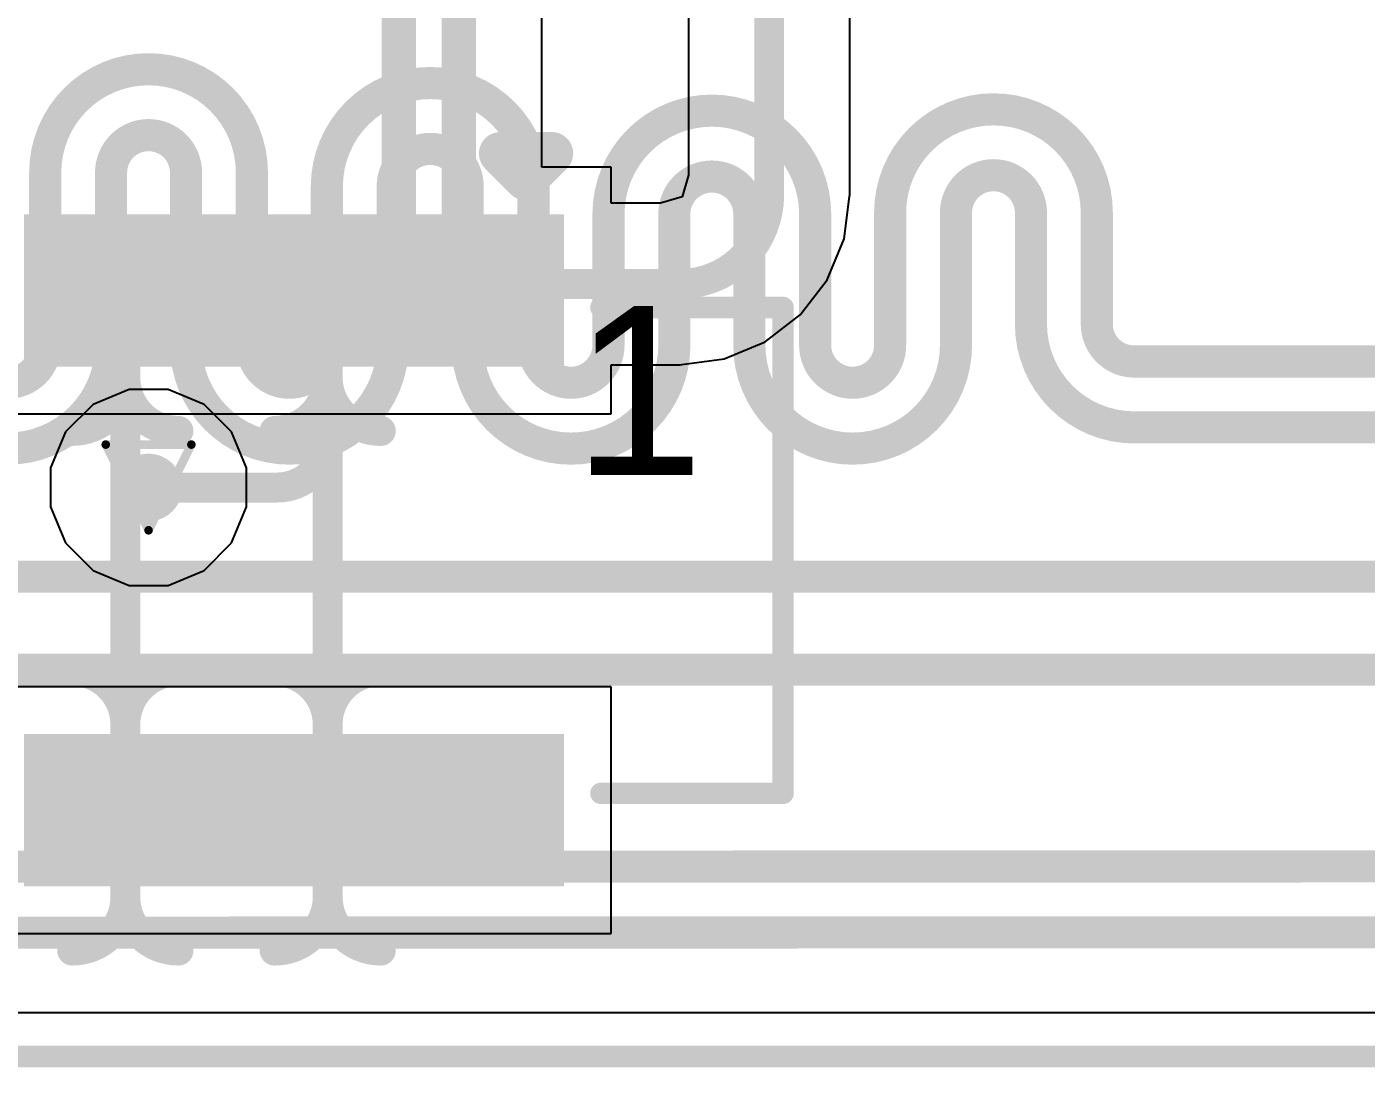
# Model space of a CAD drawing. Header units: inches. Extents: x -5 to 234, y -4 to 104.
# Drawn here: x 68.32 to 76.26, y -3.56 to 2.6 of the extents above; entities that cross this region are included whole.
import ezdxf

# ---------------------------------------------------------------- set-up
doc = ezdxf.new("R2010")
doc.units = ezdxf.units.IN
for name, color, linetype in [('Board Outline', 216, 'Continuous'), ('Bottom Layer', 5, 'Continuous'), ('Drill Drawing', 1, 'Continuous'), ('GND', 16, 'Continuous'), ('POWER', 76, 'Continuous'), ('Top Layer', 1, 'Continuous'), ('Top Overlay', 2, 'Continuous'), ('Top Solder', 216, 'Continuous'), ('Via Holes', 16, 'Continuous')]:
    doc.layers.add(name, color=color, linetype=linetype)
doc.styles.add('Arial', font='', dxfattribs={"height": 0.2})
doc.styles.get('Arial').set_extended_font_data('Arial')

# ---------------------------------------------------------------- blocks, each defined once
blk = doc.blocks.new('DF40C_100DS_0_4V_51__13')
at = {"layer": 'Top Layer'}
for points in [[(-2.89999928, 0.35000057), (-2.69999968, 0.35000057), (-2.69999968, -0.35000057), (-2.89999928, -0.35000057)], [(-2.50000008, 0.35000057), (-2.30000048, 0.35000057), (-2.30000048, -0.35000057), (-2.50000008, -0.35000057)], [(-2.10000088, 0.35000057), (-1.90000128, 0.35000057), (-1.90000128, -0.35000057), (-2.10000088, -0.35000057)], [(-1.70000168, 0.35000057), (-1.50000208, 0.35000057), (-1.50000208, -0.35000057), (-1.70000168, -0.35000057)], [(-1.29999994, 0.35000057), (-1.10000034, 0.35000057), (-1.10000034, -0.35000057), (-1.29999994, -0.35000057)], [(-0.90000074, 0.35000057), (-0.7000011399999999, 0.35000057), (-0.7000011399999999, -0.35000057), (-0.90000074, -0.35000057)], [(-0.499999, 0.34999803), (-0.2999994, 0.34999803), (-0.2999994, -0.35000311), (-0.499999, -0.35000311)], [(-0.0999998, 0.35000057), (0.0999998, 0.35000057), (0.0999998, -0.35000057), (-0.0999998, -0.35000057)], [(-2.89999928, -2.72999835), (-2.69999968, -2.72999835), (-2.69999968, -3.42999949), (-2.89999928, -3.42999949)], [(-2.49999754, -2.72999835), (-2.29999794, -2.72999835), (-2.29999794, -3.42999949), (-2.49999754, -3.42999949)], [(-2.10000342, -2.72999835), (-1.90000382, -2.72999835), (-1.90000382, -3.42999949), (-2.10000342, -3.42999949)], [(-1.6999966, -2.72999835), (-1.499997, -2.72999835), (-1.499997, -3.42999949), (-1.6999966, -3.42999949)], [(-1.30000248, -2.72999835), (-1.10000288, -2.72999835), (-1.10000288, -3.42999949), (-1.30000248, -3.42999949)], [(-0.90000074, -2.72999835), (-0.7000011399999999, -2.72999835), (-0.7000011399999999, -3.42999949), (-0.90000074, -3.42999949)], [(-0.499999, -2.72999581), (-0.2999994, -2.72999581), (-0.2999994, -3.42999695), (-0.499999, -3.42999695)], [(-0.0999998, -2.72999835), (0.0999998, -2.72999835), (0.0999998, -3.42999949), (-0.0999998, -3.42999949)]]:
    blk.add_hatch(color=1, dxfattribs=at).paths.add_polyline_path(points)
at = {"layer": 'Top Solder'}
for points in [[(-3.00159928, 0.45160057), (-2.59839968, 0.45160057), (-2.59839968, -0.45160057), (-3.00159928, -0.45160057)], [(-2.60160008, 0.45160057), (-2.19840048, 0.45160057), (-2.19840048, -0.45160057), (-2.60160008, -0.45160057)], [(-2.20160088, 0.45160057), (-1.79840128, 0.45160057), (-1.79840128, -0.45160057), (-2.20160088, -0.45160057)], [(-1.80160168, 0.45160057), (-1.39840208, 0.45160057), (-1.39840208, -0.45160057), (-1.80160168, -0.45160057)], [(-1.40159994, 0.45160057), (-0.9984003399999999, 0.45160057), (-0.9984003399999999, -0.45160057), (-1.40159994, -0.45160057)], [(-1.00160074, 0.45160057), (-0.59840114, 0.45160057), (-0.59840114, -0.45160057), (-1.00160074, -0.45160057)], [(-0.601599, 0.4515980299999999), (-0.1983994, 0.4515980299999999), (-0.1983994, -0.45160311), (-0.601599, -0.45160311)], [(-0.2015998, 0.45160057), (0.2015998, 0.45160057), (0.2015998, -0.45160057), (-0.2015998, -0.45160057)], [(-3.00159928, -2.62839835), (-2.59839968, -2.62839835), (-2.59839968, -3.53159949), (-3.00159928, -3.53159949)], [(-2.60159754, -2.62839835), (-2.19839794, -2.62839835), (-2.19839794, -3.53159949), (-2.60159754, -3.53159949)], [(-2.20160342, -2.62839835), (-1.79840382, -2.62839835), (-1.79840382, -3.53159949), (-2.20160342, -3.53159949)], [(-1.8015966, -2.62839835), (-1.398397, -2.62839835), (-1.398397, -3.53159949), (-1.8015966, -3.53159949)], [(-1.40160248, -2.62839835), (-0.99840288, -2.62839835), (-0.99840288, -3.53159949), (-1.40160248, -3.53159949)], [(-1.00160074, -2.62839835), (-0.59840114, -2.62839835), (-0.59840114, -3.53159949), (-1.00160074, -3.53159949)], [(-0.601599, -2.62839581), (-0.1983994, -2.62839581), (-0.1983994, -3.53159695), (-0.601599, -3.53159695)], [(-0.2015998, -2.62839835), (0.2015998, -2.62839835), (0.2015998, -3.53159949), (-0.2015998, -3.53159949)]]:
    blk.add_hatch(color=216, dxfattribs=at).paths.add_polyline_path(points)
at = {"layer": 'Top Overlay'}
for points in [[(-0.17619726, 0.8128, 0.254, 0.254, 0), (0.1286002, 0.8128, 0.254, 0.254, 0)], [(-0.17619726, 0.8128, 0.254, 0.254, 0), (-0.0237998, 0.6604, 0.254, 0.254, 0)], [(-0.0237998, 0.6604, 0.254, 0.254, 0), (0.1286002, 0.8128, 0.254, 0.254, 0)], [(0.4199991599999999, -0.0999998, 0.127, 0.127, 0), (1.50000208, -0.09999725999999999, 0.127, 0.127, 0)], [(1.50000208, -2.98000166, 0.127, 0.127, 0), (1.50000208, -0.09999725999999999, 0.127, 0.127, 0)], [(0.4199991599999999, -2.97999912, 0.127, 0.127, 0), (1.50000208, -2.98000166, 0.127, 0.127, 0)]]:
    blk.add_lwpolyline(points, format="xyseb", dxfattribs=at)
for points in [[(-0.23969726, 0.8128, 0.127, 0.127, 1), (-0.11269726, 0.8128, 0.127, 0.127, 1)], [(-0.23969726, 0.8128, 0.127, 0.127, 1), (-0.11269726, 0.8128, 0.127, 0.127, 1)], [(0.0651002, 0.8128, 0.127, 0.127, 1), (0.1921002, 0.8128, 0.127, 0.127, 1)], [(0.0651002, 0.8128, 0.127, 0.127, 1), (0.1921002, 0.8128, 0.127, 0.127, 1)], [(-0.0872998, 0.6604, 0.127, 0.127, 1), (0.0397002, 0.6604, 0.127, 0.127, 1)], [(-0.0872998, 0.6604, 0.127, 0.127, 1), (0.0397002, 0.6604, 0.127, 0.127, 1)], [(0.38824916, -0.0999998, 0.0635, 0.0635, 1), (0.45174916, -0.0999998, 0.0635, 0.0635, 1)], [(1.46825208, -0.09999725999999999, 0.0635, 0.0635, 1), (1.53175208, -0.09999725999999999, 0.0635, 0.0635, 1)], [(1.46825208, -0.09999725999999999, 0.0635, 0.0635, 1), (1.53175208, -0.09999725999999999, 0.0635, 0.0635, 1)], [(0.38824916, -2.97999912, 0.0635, 0.0635, 1), (0.45174916, -2.97999912, 0.0635, 0.0635, 1)], [(1.46825208, -2.98000166, 0.0635, 0.0635, 1), (1.53175208, -2.98000166, 0.0635, 0.0635, 1)], [(1.46825208, -2.98000166, 0.0635, 0.0635, 1), (1.53175208, -2.98000166, 0.0635, 0.0635, 1)]]:
    blk.add_lwpolyline(points, format="xyseb", close=True, dxfattribs=at)
at = {"layer": 'Top Overlay', "style": 'Arial'}
blk.add_text('1', height=1.00000054, rotation=360, dxfattribs=at).set_placement((0.254, -1.0922))

msp = doc.modelspace()

# ---------------------------------------------------------------- hatches: boundary and pattern name
at = {"layer": 'Bottom Layer'}
h = msp.add_hatch(color=5, dxfattribs=at)
edge = h.paths.add_edge_path()
edge.add_arc((69.03761148, -0.12700254), 0.1999996, 0, 360)
at = {"layer": 'GND'}
h = msp.add_hatch(color=16, dxfattribs=at)
edge = h.paths.add_edge_path()
edge.add_arc((69.03761148, -0.12700254), 0.1999996, 0, 360)
at = {"layer": 'POWER'}
h = msp.add_hatch(color=76, dxfattribs=at)
edge = h.paths.add_edge_path()
edge.add_arc((69.03761148, -0.12700254), 0.1999996, 0, 360)
at = {"layer": 'Top Layer'}
h = msp.add_hatch(color=1, dxfattribs=at)
edge = h.paths.add_edge_path()
edge.add_arc((69.03761148, -0.12700254), 0.1999996, 0, 360)
at = {"layer": 'Via Holes'}
h = msp.add_hatch(color=7, dxfattribs=at)
edge = h.paths.add_edge_path()
edge.add_arc((69.03761148, -0.12700254), 0.0999998, 0, 360)

# ---------------------------------------------------------------- linework, layer by layer
at = {"layer": 'Board Outline'}
msp.add_lwpolyline([(-0.4520183999999999, -3.5000438, 0.127, 0.127, 0), (88.4519821, -3.5000438, 0.127, 0.127, 0)], format="xyseb", dxfattribs=at)
at = {"layer": 'Bottom Layer'}
for points in [[(68.42485934, 1.73925992, 0.1905, 0.1905, -0.9999999999999999), (69.6503687, 1.73925992, 0.1905, 0.1905, 0)], [(70.09487377999999, 1.65747192, 0.1905, 0.1905, -0.9999999999999999), (71.32037297999999, 1.65747192, 0.1905, 0.1905, 0)], [(71.76488314, 1.49388576, 0.1905, 0.1905, -0.9999999999999999), (72.99038234, 1.49388576, 0.1905, 0.1905, 0)], [(73.43488742, 1.50163276, 0.1905, 0.1905, -0.9999999999999999), (74.66039678, 1.50163276, 0.1905, 0.1905, 0)], [(68.81536401999999, 1.73925992, 0.1905, 0.1905, -0.9999999999999999), (69.25986402, 1.73925992, 0.1905, 0.1905, 0)], [(70.48537338, 1.65747192, 0.1905, 0.1905, -0.9999999999999999), (70.92987337999999, 1.65747192, 0.1905, 0.1905, 0)], [(68.42485934, 0.71591678, 0.1905, 0.1905, 0), (68.42485934, 1.73925992, 0.1905, 0.1905, 0)], [(68.81536401999999, 0.71591678, 0.1905, 0.1905, 0), (68.81536401999999, 1.73925992, 0.1905, 0.1905, 0)], [(69.25986402, 0.71591678, 0.1905, 0.1905, 0), (69.25986402, 1.73925992, 0.1905, 0.1905, 0)], [(69.6503687, 0.71591678, 0.1905, 0.1905, 0), (69.6503687, 1.73925992, 0.1905, 0.1905, 0)], [(70.09487377999999, 1.0927334, 0.1905, 0.1905, 0), (70.09487377999999, 1.65747192, 0.1905, 0.1905, 0)], [(70.48537338, 0.71591678, 0.1905, 0.1905, 0), (70.48537338, 1.65747192, 0.1905, 0.1905, 0)], [(70.92987337999999, 0.71591678, 0.1905, 0.1905, 0), (70.92987337999999, 1.65747192, 0.1905, 0.1905, 0)], [(71.32037297999999, 1.0927334, 0.1905, 0.1905, 0), (71.32037297999999, 1.65747192, 0.1905, 0.1905, 0)], [(72.15538274000001, 1.49388576, 0.1905, 0.1905, -0.9999999999999999), (72.59988274, 1.49388576, 0.1905, 0.1905, 0)], [(73.8253921, 1.50163276, 0.1905, 0.1905, -0.9999999999999999), (74.2698921, 1.50163276, 0.1905, 0.1905, 0)], [(71.76488314, 0.9291472399999999, 0.1905, 0.1905, 0), (71.76488314, 1.49388576, 0.1905, 0.1905, 0)], [(72.15538274000001, 0.71591678, 0.1905, 0.1905, 0), (72.15538274000001, 1.49388576, 0.1905, 0.1905, 0)], [(72.59988274, 0.71591678, 0.1905, 0.1905, 0), (72.59988274, 1.49388576, 0.1905, 0.1905, 0)], [(72.99038234, 0.9291472399999999, 0.1905, 0.1905, 0), (72.99038234, 1.49388576, 0.1905, 0.1905, 0)], [(73.43488742, 0.71591678, 0.1905, 0.1905, 0), (73.43488742, 1.50163276, 0.1905, 0.1905, 0)], [(73.8253921, 0.71591678, 0.1905, 0.1905, 0), (73.8253921, 1.50163276, 0.1905, 0.1905, 0)], [(74.2698921, 0.84162646, 0.1905, 0.1905, 0), (74.2698921, 1.50163276, 0.1905, 0.1905, 0)], [(74.66039678, 0.84162646, 0.1905, 0.1905, 0), (74.66039678, 1.50163276, 0.1905, 0.1905, 0)], [(70.0948687, 0.71591678, 0.1905, 0.1905, 0), (70.0948687, 1.0927334, 0.1905, 0.1905, 0)], [(71.32037806, 0.71591678, 0.1905, 0.1905, 0), (71.32037806, 1.0927334, 0.1905, 0.1905, 0)], [(71.76487806, 0.71591678, 0.1905, 0.1905, 0), (71.76487806, 0.9291472399999999, 0.1905, 0.1905, 0)], [(72.99038741999999, 0.71591678, 0.1905, 0.1905, 0), (72.99038741999999, 0.9291472399999999, 0.1905, 0.1905, 0)], [(74.88264677999999, 0.22887178, 0.1905, 0.1905, -0.4142135623730951), (74.2698921, 0.84162646, 0.1905, 0.1905, 0)], [(74.88264677999999, 0.61937646, 0.1905, 0.1905, -0.4142135623730951), (74.66039678, 0.84162646, 0.1905, 0.1905, 0)], [(68.81536401999999, 0.71591678, 0.1905, 0.1905, -0.9999999999999999), (67.58985466, 0.71591678, 0.1905, 0.1905, 0)], [(68.42485934, 0.71591678, 0.1905, 0.1905, -0.9999999999999999), (67.98035934, 0.71591678, 0.1905, 0.1905, 0)], [(70.48537338, 0.71591678, 0.1905, 0.1905, -0.9999999999999999), (69.25986402, 0.71591678, 0.1905, 0.1905, 0)], [(70.0948687, 0.71591678, 0.1905, 0.1905, -0.9999999999999999), (69.6503687, 0.71591678, 0.1905, 0.1905, 0)], [(72.15538274000001, 0.71591678, 0.1905, 0.1905, -0.9999999999999999), (70.92987337999999, 0.71591678, 0.1905, 0.1905, 0)], [(71.76487806, 0.71591678, 0.1905, 0.1905, -0.9999999999999999), (71.32037806, 0.71591678, 0.1905, 0.1905, 0)], [(73.8253921, 0.71591678, 0.1905, 0.1905, -0.9999999999999999), (72.59988274, 0.71591678, 0.1905, 0.1905, 0)], [(73.43488742, 0.71591678, 0.1905, 0.1905, -0.9999999999999999), (72.99038741999999, 0.71591678, 0.1905, 0.1905, 0)], [(74.88264677999999, 0.61937646, 0.1905, 0.1905, 0), (76.51156909999999, 0.61937646, 0.1905, 0.1905, 0)], [(74.88264677999999, 0.22887178, 0.1905, 0.1905, 0), (76.62103547999999, 0.22887178, 0.1905, 0.1905, 0)], [(60.1213174, -0.6559346799999999, 0.18999962, 0.18999962, 0), (77.78324549999999, -0.6559346799999999, 0.18999962, 0.18999962, 0)], [(61.29992058, -1.20635268, 0.18999962, 0.18999962, 0), (77.73409142, -1.20635268, 0.18999962, 0.18999962, 0)], [(60.82910871999999, -2.37709964, 0.1905, 0.1905, 0), (80.04775202, -2.37243874, 0.1905, 0.1905, 0)], [(56.84258887999999, -2.7685619, 0.1905, 0.1905, 0), (80.04784854, -2.76293834, 0.1905, 0.1905, 0)]]:
    msp.add_lwpolyline(points, format="xyseb", dxfattribs=at)
for points in [[(68.37723434, 1.73925992, 0.09524999999999999, 0.09524999999999999, 1), (68.47248434, 1.73925992, 0.09524999999999999, 0.09524999999999999, 1)], [(68.37723434, 1.73925992, 0.09524999999999999, 0.09524999999999999, 1), (68.47248434, 1.73925992, 0.09524999999999999, 0.09524999999999999, 1)], [(68.76773902, 1.73925992, 0.09524999999999999, 0.09524999999999999, 1), (68.86298902, 1.73925992, 0.09524999999999999, 0.09524999999999999, 1)], [(68.76773902, 1.73925992, 0.09524999999999999, 0.09524999999999999, 1), (68.86298902, 1.73925992, 0.09524999999999999, 0.09524999999999999, 1)], [(69.21223902, 1.73925992, 0.09524999999999999, 0.09524999999999999, 1), (69.30748901999999, 1.73925992, 0.09524999999999999, 0.09524999999999999, 1)], [(69.21223902, 1.73925992, 0.09524999999999999, 0.09524999999999999, 1), (69.30748901999999, 1.73925992, 0.09524999999999999, 0.09524999999999999, 1)], [(69.60274369999999, 1.73925992, 0.09524999999999999, 0.09524999999999999, 1), (69.6979937, 1.73925992, 0.09524999999999999, 0.09524999999999999, 1)], [(69.60274369999999, 1.73925992, 0.09524999999999999, 0.09524999999999999, 1), (69.6979937, 1.73925992, 0.09524999999999999, 0.09524999999999999, 1)], [(70.04724878, 1.65747192, 0.09524999999999999, 0.09524999999999999, 1), (70.14249878, 1.65747192, 0.09524999999999999, 0.09524999999999999, 1)], [(70.04724878, 1.65747192, 0.09524999999999999, 0.09524999999999999, 1), (70.14249878, 1.65747192, 0.09524999999999999, 0.09524999999999999, 1)], [(70.43774838, 1.65747192, 0.09524999999999999, 0.09524999999999999, 1), (70.53299838, 1.65747192, 0.09524999999999999, 0.09524999999999999, 1)], [(70.43774838, 1.65747192, 0.09524999999999999, 0.09524999999999999, 1), (70.53299838, 1.65747192, 0.09524999999999999, 0.09524999999999999, 1)], [(70.88224838, 1.65747192, 0.09524999999999999, 0.09524999999999999, 1), (70.97749838, 1.65747192, 0.09524999999999999, 0.09524999999999999, 1)], [(70.88224838, 1.65747192, 0.09524999999999999, 0.09524999999999999, 1), (70.97749838, 1.65747192, 0.09524999999999999, 0.09524999999999999, 1)], [(71.27274797999999, 1.65747192, 0.09524999999999999, 0.09524999999999999, 1), (71.36799798, 1.65747192, 0.09524999999999999, 0.09524999999999999, 1)], [(71.27274797999999, 1.65747192, 0.09524999999999999, 0.09524999999999999, 1), (71.36799798, 1.65747192, 0.09524999999999999, 0.09524999999999999, 1)], [(71.71725814, 1.49388576, 0.09524999999999999, 0.09524999999999999, 1), (71.81250813999999, 1.49388576, 0.09524999999999999, 0.09524999999999999, 1)], [(71.71725814, 1.49388576, 0.09524999999999999, 0.09524999999999999, 1), (71.81250813999999, 1.49388576, 0.09524999999999999, 0.09524999999999999, 1)], [(72.10775774, 1.49388576, 0.09524999999999999, 0.09524999999999999, 1), (72.20300773999999, 1.49388576, 0.09524999999999999, 0.09524999999999999, 1)], [(72.10775774, 1.49388576, 0.09524999999999999, 0.09524999999999999, 1), (72.20300773999999, 1.49388576, 0.09524999999999999, 0.09524999999999999, 1)], [(72.55225774, 1.49388576, 0.09524999999999999, 0.09524999999999999, 1), (72.64750774, 1.49388576, 0.09524999999999999, 0.09524999999999999, 1)], [(72.55225774, 1.49388576, 0.09524999999999999, 0.09524999999999999, 1), (72.64750774, 1.49388576, 0.09524999999999999, 0.09524999999999999, 1)], [(72.94275734, 1.49388576, 0.09524999999999999, 0.09524999999999999, 1), (73.03800734, 1.49388576, 0.09524999999999999, 0.09524999999999999, 1)], [(72.94275734, 1.49388576, 0.09524999999999999, 0.09524999999999999, 1), (73.03800734, 1.49388576, 0.09524999999999999, 0.09524999999999999, 1)], [(73.38726242, 1.50163276, 0.09524999999999999, 0.09524999999999999, 1), (73.48251241999999, 1.50163276, 0.09524999999999999, 0.09524999999999999, 1)], [(73.38726242, 1.50163276, 0.09524999999999999, 0.09524999999999999, 1), (73.48251241999999, 1.50163276, 0.09524999999999999, 0.09524999999999999, 1)], [(73.77776709999999, 1.50163276, 0.09524999999999999, 0.09524999999999999, 1), (73.8730171, 1.50163276, 0.09524999999999999, 0.09524999999999999, 1)], [(73.77776709999999, 1.50163276, 0.09524999999999999, 0.09524999999999999, 1), (73.8730171, 1.50163276, 0.09524999999999999, 0.09524999999999999, 1)], [(74.2222671, 1.50163276, 0.09524999999999999, 0.09524999999999999, 1), (74.31751709999999, 1.50163276, 0.09524999999999999, 0.09524999999999999, 1)], [(74.2222671, 1.50163276, 0.09524999999999999, 0.09524999999999999, 1), (74.31751709999999, 1.50163276, 0.09524999999999999, 0.09524999999999999, 1)], [(74.61277177999999, 1.50163276, 0.09524999999999999, 0.09524999999999999, 1), (74.70802178, 1.50163276, 0.09524999999999999, 0.09524999999999999, 1)], [(74.61277177999999, 1.50163276, 0.09524999999999999, 0.09524999999999999, 1), (74.70802178, 1.50163276, 0.09524999999999999, 0.09524999999999999, 1)], [(70.0472437, 1.0927334, 0.09524999999999999, 0.09524999999999999, 1), (70.14249369999999, 1.0927334, 0.09524999999999999, 0.09524999999999999, 1)], [(70.04724878, 1.0927334, 0.09524999999999999, 0.09524999999999999, 1), (70.14249878, 1.0927334, 0.09524999999999999, 0.09524999999999999, 1)], [(71.27274797999999, 1.0927334, 0.09524999999999999, 0.09524999999999999, 1), (71.36799798, 1.0927334, 0.09524999999999999, 0.09524999999999999, 1)], [(71.27275306, 1.0927334, 0.09524999999999999, 0.09524999999999999, 1), (71.36800305999999, 1.0927334, 0.09524999999999999, 0.09524999999999999, 1)], [(71.71725305999999, 0.9291472399999999, 0.09524999999999999, 0.09524999999999999, 1), (71.81250306, 0.9291472399999999, 0.09524999999999999, 0.09524999999999999, 1)], [(71.71725814, 0.9291472399999999, 0.09524999999999999, 0.09524999999999999, 1), (71.81250813999999, 0.9291472399999999, 0.09524999999999999, 0.09524999999999999, 1)], [(72.94275734, 0.9291472399999999, 0.09524999999999999, 0.09524999999999999, 1), (73.03800734, 0.9291472399999999, 0.09524999999999999, 0.09524999999999999, 1)], [(72.94276242, 0.9291472399999999, 0.09524999999999999, 0.09524999999999999, 1), (73.03801242, 0.9291472399999999, 0.09524999999999999, 0.09524999999999999, 1)], [(74.2222671, 0.84162646, 0.09524999999999999, 0.09524999999999999, 1), (74.31751709999999, 0.84162646, 0.09524999999999999, 0.09524999999999999, 1)], [(74.2222671, 0.84162646, 0.09524999999999999, 0.09524999999999999, 1), (74.31751709999999, 0.84162646, 0.09524999999999999, 0.09524999999999999, 1)], [(74.61277177999999, 0.84162646, 0.09524999999999999, 0.09524999999999999, 1), (74.70802178, 0.84162646, 0.09524999999999999, 0.09524999999999999, 1)], [(74.61277177999999, 0.84162646, 0.09524999999999999, 0.09524999999999999, 1), (74.70802178, 0.84162646, 0.09524999999999999, 0.09524999999999999, 1)], [(68.37723434, 0.71591678, 0.09524999999999999, 0.09524999999999999, 1), (68.47248434, 0.71591678, 0.09524999999999999, 0.09524999999999999, 1)], [(68.37723434, 0.71591678, 0.09524999999999999, 0.09524999999999999, 1), (68.47248434, 0.71591678, 0.09524999999999999, 0.09524999999999999, 1)], [(68.76773902, 0.71591678, 0.09524999999999999, 0.09524999999999999, 1), (68.86298902, 0.71591678, 0.09524999999999999, 0.09524999999999999, 1)], [(68.76773902, 0.71591678, 0.09524999999999999, 0.09524999999999999, 1), (68.86298902, 0.71591678, 0.09524999999999999, 0.09524999999999999, 1)], [(69.21223902, 0.71591678, 0.09524999999999999, 0.09524999999999999, 1), (69.30748901999999, 0.71591678, 0.09524999999999999, 0.09524999999999999, 1)], [(69.21223902, 0.71591678, 0.09524999999999999, 0.09524999999999999, 1), (69.30748901999999, 0.71591678, 0.09524999999999999, 0.09524999999999999, 1)], [(69.60274369999999, 0.71591678, 0.09524999999999999, 0.09524999999999999, 1), (69.6979937, 0.71591678, 0.09524999999999999, 0.09524999999999999, 1)], [(69.60274369999999, 0.71591678, 0.09524999999999999, 0.09524999999999999, 1), (69.6979937, 0.71591678, 0.09524999999999999, 0.09524999999999999, 1)], [(70.0472437, 0.71591678, 0.09524999999999999, 0.09524999999999999, 1), (70.14249369999999, 0.71591678, 0.09524999999999999, 0.09524999999999999, 1)], [(70.0472437, 0.71591678, 0.09524999999999999, 0.09524999999999999, 1), (70.14249369999999, 0.71591678, 0.09524999999999999, 0.09524999999999999, 1)], [(70.43774838, 0.71591678, 0.09524999999999999, 0.09524999999999999, 1), (70.53299838, 0.71591678, 0.09524999999999999, 0.09524999999999999, 1)], [(70.43774838, 0.71591678, 0.09524999999999999, 0.09524999999999999, 1), (70.53299838, 0.71591678, 0.09524999999999999, 0.09524999999999999, 1)], [(70.88224838, 0.71591678, 0.09524999999999999, 0.09524999999999999, 1), (70.97749838, 0.71591678, 0.09524999999999999, 0.09524999999999999, 1)], [(70.88224838, 0.71591678, 0.09524999999999999, 0.09524999999999999, 1), (70.97749838, 0.71591678, 0.09524999999999999, 0.09524999999999999, 1)], [(71.27275306, 0.71591678, 0.09524999999999999, 0.09524999999999999, 1), (71.36800305999999, 0.71591678, 0.09524999999999999, 0.09524999999999999, 1)], [(71.27275306, 0.71591678, 0.09524999999999999, 0.09524999999999999, 1), (71.36800305999999, 0.71591678, 0.09524999999999999, 0.09524999999999999, 1)], [(71.71725305999999, 0.71591678, 0.09524999999999999, 0.09524999999999999, 1), (71.81250306, 0.71591678, 0.09524999999999999, 0.09524999999999999, 1)], [(71.71725305999999, 0.71591678, 0.09524999999999999, 0.09524999999999999, 1), (71.81250306, 0.71591678, 0.09524999999999999, 0.09524999999999999, 1)], [(72.10775774, 0.71591678, 0.09524999999999999, 0.09524999999999999, 1), (72.20300773999999, 0.71591678, 0.09524999999999999, 0.09524999999999999, 1)], [(72.10775774, 0.71591678, 0.09524999999999999, 0.09524999999999999, 1), (72.20300773999999, 0.71591678, 0.09524999999999999, 0.09524999999999999, 1)], [(72.55225774, 0.71591678, 0.09524999999999999, 0.09524999999999999, 1), (72.64750774, 0.71591678, 0.09524999999999999, 0.09524999999999999, 1)], [(72.55225774, 0.71591678, 0.09524999999999999, 0.09524999999999999, 1), (72.64750774, 0.71591678, 0.09524999999999999, 0.09524999999999999, 1)], [(72.94276242, 0.71591678, 0.09524999999999999, 0.09524999999999999, 1), (73.03801242, 0.71591678, 0.09524999999999999, 0.09524999999999999, 1)], [(72.94276242, 0.71591678, 0.09524999999999999, 0.09524999999999999, 1), (73.03801242, 0.71591678, 0.09524999999999999, 0.09524999999999999, 1)], [(73.38726242, 0.71591678, 0.09524999999999999, 0.09524999999999999, 1), (73.48251241999999, 0.71591678, 0.09524999999999999, 0.09524999999999999, 1)], [(73.38726242, 0.71591678, 0.09524999999999999, 0.09524999999999999, 1), (73.48251241999999, 0.71591678, 0.09524999999999999, 0.09524999999999999, 1)], [(73.77776709999999, 0.71591678, 0.09524999999999999, 0.09524999999999999, 1), (73.8730171, 0.71591678, 0.09524999999999999, 0.09524999999999999, 1)], [(73.77776709999999, 0.71591678, 0.09524999999999999, 0.09524999999999999, 1), (73.8730171, 0.71591678, 0.09524999999999999, 0.09524999999999999, 1)], [(74.83502177999999, 0.61937646, 0.09524999999999999, 0.09524999999999999, 1), (74.93027178, 0.61937646, 0.09524999999999999, 0.09524999999999999, 1)], [(74.83502177999999, 0.61937646, 0.09524999999999999, 0.09524999999999999, 1), (74.93027178, 0.61937646, 0.09524999999999999, 0.09524999999999999, 1)], [(74.83502177999999, 0.22887178, 0.09524999999999999, 0.09524999999999999, 1), (74.93027178, 0.22887178, 0.09524999999999999, 0.09524999999999999, 1)], [(74.83502177999999, 0.22887178, 0.09524999999999999, 0.09524999999999999, 1), (74.93027178, 0.22887178, 0.09524999999999999, 0.09524999999999999, 1)]]:
    msp.add_lwpolyline(points, format="xyseb", close=True, dxfattribs=at)
at = {"layer": 'Drill Drawing'}
for points in [[(68.78361147999999, 0.12699746, 0.0508, 0.0508, 0), (69.29161148, 0.12699746, 0.0508, 0.0508, 0)], [(68.78361147999999, 0.12699746, 0.0508, 0.0508, 0), (69.03761148, -0.38100254, 0.0508, 0.0508, 0)], [(69.03761148, -0.38100254, 0.0508, 0.0508, 0), (69.29161148, 0.12699746, 0.0508, 0.0508, 0)]]:
    msp.add_lwpolyline(points, format="xyseb", dxfattribs=at)
for points in [[(68.77091148, 0.12699746, 0.0254, 0.0254, 1), (68.79631148, 0.12699746, 0.0254, 0.0254, 1)], [(68.77091148, 0.12699746, 0.0254, 0.0254, 1), (68.79631148, 0.12699746, 0.0254, 0.0254, 1)], [(69.27891148, 0.12699746, 0.0254, 0.0254, 1), (69.30431148, 0.12699746, 0.0254, 0.0254, 1)], [(69.27891148, 0.12699746, 0.0254, 0.0254, 1), (69.30431148, 0.12699746, 0.0254, 0.0254, 1)], [(69.02491148, -0.38100254, 0.0254, 0.0254, 1), (69.05031147999999, -0.38100254, 0.0254, 0.0254, 1)], [(69.02491148, -0.38100254, 0.0254, 0.0254, 1), (69.05031147999999, -0.38100254, 0.0254, 0.0254, 1)]]:
    msp.add_lwpolyline(points, format="xyseb", close=True, dxfattribs=at)
at = {"layer": 'GND'}
msp.add_line((86.25539772, -3.24108064), (41.75993172, -3.24108064), dxfattribs=at)
at = {"layer": 'POWER'}
for p, q in [((68.92204401999999, 0.45399706), (68.70850114, 0.3655441)), ((69.15317893999999, 0.45399706), (68.92204401999999, 0.45399706)), ((69.36672182, 0.3655441), (69.15317893999999, 0.45399706)), ((68.70850114, 0.3655441), (68.54506484, 0.2021078)), ((69.53015812, 0.2021078), (69.36672182, 0.3655441)), ((68.54506484, 0.2021078), (68.45661188, -0.01143508)), ((69.61861108, -0.01143508), (69.53015812, 0.2021078)), ((68.45661188, -0.01143508), (68.45661188, -0.24257)), ((69.61861108, -0.24257), (69.61861108, -0.01143508)), ((68.45661188, -0.24257), (68.54506484, -0.4561128799999999)), ((69.53015812, -0.4561128799999999), (69.61861108, -0.24257)), ((68.54506484, -0.4561128799999999), (68.70850114, -0.6195491799999999)), ((69.36672182, -0.6195491799999999), (69.53015812, -0.4561128799999999)), ((68.70850114, -0.6195491799999999), (68.92204401999999, -0.70800214)), ((69.15317893999999, -0.70800214), (69.36672182, -0.6195491799999999)), ((68.92204401999999, -0.70800214), (69.15317893999999, -0.70800214)), ((86.25539772, -3.24108064), (56.30680128, -3.24108064))]:
    msp.add_line(p, q, dxfattribs=at)
at = {"layer": 'Top Layer'}
for p, q in [((71.36977089999999, 1.770888), (71.36977089999999, 13.39826632)), ((72.23848392000001, 9.52294768), (72.23848392000001, 1.72435012)), ((73.19669384, 1.60725358), (73.19669384, 9.52294768)), ((71.78098674, 1.770888), (71.36977089999999, 1.770888)), ((71.78098674, 1.55892754), (71.78098674, 1.770888)), ((72.23848392000001, 1.72435012), (72.20108241999999, 1.59632904)), ((72.20108241999999, 1.59632904), (72.07306134, 1.55892754)), ((73.16181710000001, 1.3468985), (73.19492092, 1.59834072)), ((73.19492092, 1.59834072), (73.19669384, 1.60725358)), ((72.07306134, 1.55892754), (71.78098674, 1.55892754)), ((73.06132453999999, 1.10428532), (73.16181710000001, 1.3468985)), ((72.90146202, 0.89594944), (73.06132453999999, 1.10428532)), ((72.69312614, 0.73608692), (72.90146202, 0.89594944)), ((72.45051296, 0.63559436), (72.69312614, 0.73608692)), ((72.19907074, 0.60249054), (72.45051296, 0.63559436)), ((71.78098674, 0.3088894), (71.78098674, 0.60071762)), ((71.78098674, 0.60071762), (72.19015788, 0.60071762)), ((72.19015788, 0.60071762), (72.19907074, 0.60249054)), ((67.78098965999999, 0.3088894), (70.41898794, 0.3088894)), ((70.41898794, 0.3088894), (70.41898794, 0.30888686)), ((70.41898794, 0.30888686), (71.38098753999999, 0.30888686)), ((71.38098753999999, 0.30888686), (71.38098753999999, 0.3088894)), ((71.38098753999999, 0.3088894), (71.78098674, 0.3088894)), ((70.41898794, -1.30911092), (67.78098965999999, -1.30911092)), ((71.38098753999999, -1.30910838), (70.41898794, -1.30910838)), ((70.41898794, -1.30910838), (70.41898794, -1.30911092)), ((71.38098753999999, -1.30911092), (71.38098753999999, -1.30910838)), ((71.78098674, -1.30911092), (71.38098753999999, -1.30911092)), ((71.78098674, -2.77110952), (71.78098674, -1.30911092)), ((67.61898592, -2.77110952), (71.78098674, -2.77110952)), ((86.25539772, -3.24108064), (41.75993172, -3.24108064))]:
    msp.add_line(p, q, dxfattribs=at)
for points in [[(70.52211702, 1.17220492, 0.2032, 0.2032, 0), (70.52211702, 13.39826632, 0.2032, 0.2032, 0)], [(70.87771701999999, 1.17220492, 0.2032, 0.2032, 0), (70.87771701999999, 13.39826632, 0.2032, 0.2032, 0)], [(72.71758888, 1.60725358, 0.1778, 0.1778, 0), (72.71758888, 9.52294768, 0.1778, 0.1778, 0)], [(72.71758888, 1.60725358, 0.1778, 0.1778, -0.4142135623730951), (72.19015788, 1.07982258, 0.1778, 0.1778, 0)], [(70.52211702, 1.17220238, 0.2032, 0.2032, -0.1157623919855742), (70.50090548, 1.0818114, 0.2032, 0.2032, 0)], [(70.89892855999999, 1.0818114, 0.2032, 0.2032, -0.1157638774239265), (70.87771701999999, 1.17220492, 0.2032, 0.2032, 0)], [(68.89991807999999, 0.5227497799999999, 0.1778, 0.1778, 0), (68.89991807999999, 1.02902258, 0.1778, 0.1778, 0)], [(70.09991821999999, 0.5227497799999999, 0.1778, 0.1778, 0), (70.09991821999999, 1.02902258, 0.1778, 0.1778, 0)], [(70.49991742, 1.07982258, 0.2032, 0.2032, 0), (70.50090294, 1.0818114, 0.2032, 0.2032, 0)], [(70.89892855999999, 1.0818114, 0.2032, 0.2032, 0), (70.89991916, 1.07982004, 0.2032, 0.2032, 0)], [(71.29991835999999, 1.07982258, 0.1778, 0.1778, 0), (72.19015788, 1.07982258, 0.1778, 0.1778, 0)], [(68.89991807999999, 0.5227497799999999, 0.1778, 0.1778, -0.4142135623730951), (68.58507746, 0.20790916, 0.1778, 0.1778, 0)], [(68.89991807999999, -0.02557526, 0.1778, 0.1778, 0), (68.89991807999999, 0.5227497799999999, 0.1778, 0.1778, 0)], [(69.2147587, 0.20790916, 0.1778, 0.1778, -0.4142135623730951), (68.89991807999999, 0.5227497799999999, 0.1778, 0.1778, 0)], [(70.09991821999999, 0.5227497799999999, 0.1778, 0.1778, -0.4142135623730951), (69.78507760000001, 0.20790916, 0.1778, 0.1778, 0)], [(70.09991821999999, 0.12168886, 0.1778, 0.1778, 0), (70.09991821999999, 0.5227497799999999, 0.1778, 0.1778, 0)], [(70.41475883999999, 0.20790916, 0.1778, 0.1778, -0.4142135623730951), (70.09991821999999, 0.5227497799999999, 0.1778, 0.1778, 0)], [(70.09991568, 0.17125442, 0.1778, 0.1778, -0.4130088189121521), (69.79991627999999, -0.12751308, 0.1778, 0.1778, 0)], [(70.09991568, -2.00017634, 0.1778, 0.1778, 0), (70.09991568, 0.17125442, 0.1778, 0.1778, 0)], [(70.09991568, 0.12168886, 0.1778, 0.1778, 0), (70.09991821999999, 0.12168886, 0.1778, 0.1778, 0)], [(70.09991568, 0.12045442, 0.1778, 0.1778, 0), (70.09991568, 0.12168886, 0.1778, 0.1778, 0)], [(68.89991807999999, -2.00017634, 0.1778, 0.1778, 0), (68.89991807999999, 0.02522474, 0.1778, 0.1778, 0)], [(69.0526559, -0.12751308, 0.1778, 0.1778, -0.4142135623730951), (68.89991807999999, 0.02522474, 0.1778, 0.1778, 0)], [(69.0526559, -0.12751308, 0.1778, 0.1778, 0), (69.79991627999999, -0.12751308, 0.1778, 0.1778, 0)], [(68.58501142, -1.2153265, 0.1778, 0.1778, -0.4142135623730951), (68.89985203999998, -1.53016712, 0.1778, 0.1778, 0)], [(68.89985203999998, -1.53016712, 0.1778, 0.1778, -0.4142135623730951), (69.21469266, -1.2153265, 0.1778, 0.1778, 0)], [(69.78500647999999, -1.2153265, 0.1778, 0.1778, -0.4142135623730951), (70.09984709999999, -1.53016712, 0.1778, 0.1778, 0)], [(70.09984709999999, -1.53016712, 0.1778, 0.1778, -0.4142135623730951), (70.41468772, -1.2153265, 0.1778, 0.1778, 0)], [(68.89991807999999, -2.00017634, 0.1778, 0.1778, 0), (68.89992061999999, -2.00017634, 0.1778, 0.1778, 0)], [(68.89992061999999, -2.55724914, 0.1778, 0.1778, 0), (68.89992061999999, -2.05097634, 0.1778, 0.1778, 0)], [(70.09991568, -2.55724914, 0.1778, 0.1778, 0), (70.09991568, -2.05097634, 0.1778, 0.1778, 0)], [(68.89992061999999, -2.55724914, 0.1778, 0.1778, -0.4142135623730951), (68.58508, -2.87208976, 0.1778, 0.1778, 0)], [(69.21476124, -2.87208976, 0.1778, 0.1778, -0.4142135623730951), (68.89992061999999, -2.55724914, 0.1778, 0.1778, 0)], [(70.09991568, -2.55724914, 0.1778, 0.1778, -0.4142135623730951), (69.78507506, -2.87208976, 0.1778, 0.1778, 0)], [(70.4147563, -2.87208976, 0.1778, 0.1778, -0.4142135623730951), (70.09991568, -2.55724914, 0.1778, 0.1778, 0)]]:
    msp.add_lwpolyline(points, format="xyseb", dxfattribs=at)
for points in [[(72.67313888, 1.60725358, 0.08889999999999999, 0.08889999999999999, 1), (72.76203887999999, 1.60725358, 0.08889999999999999, 0.08889999999999999, 1)], [(72.67313888, 1.60725358, 0.08889999999999999, 0.08889999999999999, 1), (72.76203887999999, 1.60725358, 0.08889999999999999, 0.08889999999999999, 1)], [(70.47131702, 1.17220492, 0.1016, 0.1016, 1), (70.57291701999999, 1.17220492, 0.1016, 0.1016, 1)], [(70.47131702, 1.17220238, 0.1016, 0.1016, 1), (70.57291701999999, 1.17220238, 0.1016, 0.1016, 1)], [(70.82691702, 1.17220492, 0.1016, 0.1016, 1), (70.92851701999999, 1.17220492, 0.1016, 0.1016, 1)], [(70.82691702, 1.17220492, 0.1016, 0.1016, 1), (70.92851701999999, 1.17220492, 0.1016, 0.1016, 1)], [(68.85546808, 1.02902258, 0.08889999999999999, 0.08889999999999999, 1), (68.94436807999999, 1.02902258, 0.08889999999999999, 0.08889999999999999, 1)], [(70.05546822, 1.02902258, 0.08889999999999999, 0.08889999999999999, 1), (70.14436821999999, 1.02902258, 0.08889999999999999, 0.08889999999999999, 1)], [(70.44911742, 1.07982258, 0.1016, 0.1016, 1), (70.55071742, 1.07982258, 0.1016, 0.1016, 1)], [(70.45010294, 1.0818114, 0.1016, 0.1016, 1), (70.55170294, 1.0818114, 0.1016, 0.1016, 1)], [(70.45010547999999, 1.0818114, 0.1016, 0.1016, 1), (70.55170548, 1.0818114, 0.1016, 0.1016, 1)], [(70.84812855999999, 1.0818114, 0.1016, 0.1016, 1), (70.94972856, 1.0818114, 0.1016, 0.1016, 1)], [(70.84812855999999, 1.0818114, 0.1016, 0.1016, 1), (70.94972856, 1.0818114, 0.1016, 0.1016, 1)], [(70.84911916, 1.07982004, 0.1016, 0.1016, 1), (70.95071916, 1.07982004, 0.1016, 0.1016, 1)], [(71.25546836, 1.07982258, 0.08889999999999999, 0.08889999999999999, 1), (71.34436836, 1.07982258, 0.08889999999999999, 0.08889999999999999, 1)], [(72.14570788, 1.07982258, 0.08889999999999999, 0.08889999999999999, 1), (72.23460788, 1.07982258, 0.08889999999999999, 0.08889999999999999, 1)], [(72.14570788, 1.07982258, 0.08889999999999999, 0.08889999999999999, 1), (72.23460788, 1.07982258, 0.08889999999999999, 0.08889999999999999, 1)], [(68.85546808, 0.5227497799999999, 0.08889999999999999, 0.08889999999999999, 1), (68.94436807999999, 0.5227497799999999, 0.08889999999999999, 0.08889999999999999, 1)], [(68.85546808, 0.5227497799999999, 0.08889999999999999, 0.08889999999999999, 1), (68.94436807999999, 0.5227497799999999, 0.08889999999999999, 0.08889999999999999, 1)], [(68.85546808, 0.5227497799999999, 0.08889999999999999, 0.08889999999999999, 1), (68.94436807999999, 0.5227497799999999, 0.08889999999999999, 0.08889999999999999, 1)], [(68.85546808, 0.5227497799999999, 0.08889999999999999, 0.08889999999999999, 1), (68.94436807999999, 0.5227497799999999, 0.08889999999999999, 0.08889999999999999, 1)], [(70.05546822, 0.5227497799999999, 0.08889999999999999, 0.08889999999999999, 1), (70.14436821999999, 0.5227497799999999, 0.08889999999999999, 0.08889999999999999, 1)], [(70.05546822, 0.5227497799999999, 0.08889999999999999, 0.08889999999999999, 1), (70.14436821999999, 0.5227497799999999, 0.08889999999999999, 0.08889999999999999, 1)], [(70.05546822, 0.5227497799999999, 0.08889999999999999, 0.08889999999999999, 1), (70.14436821999999, 0.5227497799999999, 0.08889999999999999, 0.08889999999999999, 1)], [(70.05546822, 0.5227497799999999, 0.08889999999999999, 0.08889999999999999, 1), (70.14436821999999, 0.5227497799999999, 0.08889999999999999, 0.08889999999999999, 1)], [(68.54062746, 0.20790916, 0.08889999999999999, 0.08889999999999999, 1), (68.62952745999999, 0.20790916, 0.08889999999999999, 0.08889999999999999, 1)], [(69.1703087, 0.20790916, 0.08889999999999999, 0.08889999999999999, 1), (69.2592087, 0.20790916, 0.08889999999999999, 0.08889999999999999, 1)], [(69.7406276, 0.20790916, 0.08889999999999999, 0.08889999999999999, 1), (69.8295276, 0.20790916, 0.08889999999999999, 0.08889999999999999, 1)], [(70.05546568, 0.17125442, 0.08889999999999999, 0.08889999999999999, 1), (70.14436567999999, 0.17125442, 0.08889999999999999, 0.08889999999999999, 1)], [(70.05546568, 0.17125442, 0.08889999999999999, 0.08889999999999999, 1), (70.14436567999999, 0.17125442, 0.08889999999999999, 0.08889999999999999, 1)], [(70.37030883999999, 0.20790916, 0.08889999999999999, 0.08889999999999999, 1), (70.45920883999999, 0.20790916, 0.08889999999999999, 0.08889999999999999, 1)], [(70.05546568, 0.12168886, 0.08889999999999999, 0.08889999999999999, 1), (70.14436567999999, 0.12168886, 0.08889999999999999, 0.08889999999999999, 1)], [(70.05546568, 0.12168886, 0.08889999999999999, 0.08889999999999999, 1), (70.14436567999999, 0.12168886, 0.08889999999999999, 0.08889999999999999, 1)], [(70.05546568, 0.12045442, 0.08889999999999999, 0.08889999999999999, 1), (70.14436567999999, 0.12045442, 0.08889999999999999, 0.08889999999999999, 1)], [(70.05546822, 0.12168886, 0.08889999999999999, 0.08889999999999999, 1), (70.14436821999999, 0.12168886, 0.08889999999999999, 0.08889999999999999, 1)], [(70.05546822, 0.12168886, 0.08889999999999999, 0.08889999999999999, 1), (70.14436821999999, 0.12168886, 0.08889999999999999, 0.08889999999999999, 1)], [(68.85546808, 0.02522474, 0.08889999999999999, 0.08889999999999999, 1), (68.94436807999999, 0.02522474, 0.08889999999999999, 0.08889999999999999, 1)], [(68.85546808, 0.02522474, 0.08889999999999999, 0.08889999999999999, 1), (68.94436807999999, 0.02522474, 0.08889999999999999, 0.08889999999999999, 1)], [(68.85546808, -0.02557526, 0.08889999999999999, 0.08889999999999999, 1), (68.94436807999999, -0.02557526, 0.08889999999999999, 0.08889999999999999, 1)], [(69.0082059, -0.12751308, 0.08889999999999999, 0.08889999999999999, 1), (69.0971059, -0.12751308, 0.08889999999999999, 0.08889999999999999, 1)], [(69.0082059, -0.12751308, 0.08889999999999999, 0.08889999999999999, 1), (69.0971059, -0.12751308, 0.08889999999999999, 0.08889999999999999, 1)], [(69.75546628, -0.12751308, 0.08889999999999999, 0.08889999999999999, 1), (69.84436628, -0.12751308, 0.08889999999999999, 0.08889999999999999, 1)], [(69.75546628, -0.12751308, 0.08889999999999999, 0.08889999999999999, 1), (69.84436628, -0.12751308, 0.08889999999999999, 0.08889999999999999, 1)], [(68.54056142, -1.2153265, 0.08889999999999999, 0.08889999999999999, 1), (68.62946142, -1.2153265, 0.08889999999999999, 0.08889999999999999, 1)], [(69.17024266, -1.2153265, 0.08889999999999999, 0.08889999999999999, 1), (69.25914266, -1.2153265, 0.08889999999999999, 0.08889999999999999, 1)], [(69.74055648, -1.2153265, 0.08889999999999999, 0.08889999999999999, 1), (69.82945647999999, -1.2153265, 0.08889999999999999, 0.08889999999999999, 1)], [(70.37023772, -1.2153265, 0.08889999999999999, 0.08889999999999999, 1), (70.45913772, -1.2153265, 0.08889999999999999, 0.08889999999999999, 1)], [(68.85540203999999, -1.53016712, 0.08889999999999999, 0.08889999999999999, 1), (68.94430204, -1.53016712, 0.08889999999999999, 0.08889999999999999, 1)], [(68.85540203999999, -1.53016712, 0.08889999999999999, 0.08889999999999999, 1), (68.94430204, -1.53016712, 0.08889999999999999, 0.08889999999999999, 1)], [(70.0553971, -1.53016712, 0.08889999999999999, 0.08889999999999999, 1), (70.14429709999999, -1.53016712, 0.08889999999999999, 0.08889999999999999, 1)], [(70.0553971, -1.53016712, 0.08889999999999999, 0.08889999999999999, 1), (70.14429709999999, -1.53016712, 0.08889999999999999, 0.08889999999999999, 1)], [(68.85546808, -2.00017634, 0.08889999999999999, 0.08889999999999999, 1), (68.94436807999999, -2.00017634, 0.08889999999999999, 0.08889999999999999, 1)], [(68.85546808, -2.00017634, 0.08889999999999999, 0.08889999999999999, 1), (68.94436807999999, -2.00017634, 0.08889999999999999, 0.08889999999999999, 1)], [(68.85547061999999, -2.00017634, 0.08889999999999999, 0.08889999999999999, 1), (68.94437062, -2.00017634, 0.08889999999999999, 0.08889999999999999, 1)], [(68.85547061999999, -2.05097634, 0.08889999999999999, 0.08889999999999999, 1), (68.94437062, -2.05097634, 0.08889999999999999, 0.08889999999999999, 1)], [(70.05546568, -2.00017634, 0.08889999999999999, 0.08889999999999999, 1), (70.14436567999999, -2.00017634, 0.08889999999999999, 0.08889999999999999, 1)], [(70.05546568, -2.05097634, 0.08889999999999999, 0.08889999999999999, 1), (70.14436567999999, -2.05097634, 0.08889999999999999, 0.08889999999999999, 1)], [(68.85547061999999, -2.55724914, 0.08889999999999999, 0.08889999999999999, 1), (68.94437062, -2.55724914, 0.08889999999999999, 0.08889999999999999, 1)], [(68.85547061999999, -2.55724914, 0.08889999999999999, 0.08889999999999999, 1), (68.94437062, -2.55724914, 0.08889999999999999, 0.08889999999999999, 1)], [(68.85547061999999, -2.55724914, 0.08889999999999999, 0.08889999999999999, 1), (68.94437062, -2.55724914, 0.08889999999999999, 0.08889999999999999, 1)], [(70.05546568, -2.55724914, 0.08889999999999999, 0.08889999999999999, 1), (70.14436567999999, -2.55724914, 0.08889999999999999, 0.08889999999999999, 1)], [(70.05546568, -2.55724914, 0.08889999999999999, 0.08889999999999999, 1), (70.14436567999999, -2.55724914, 0.08889999999999999, 0.08889999999999999, 1)], [(70.05546568, -2.55724914, 0.08889999999999999, 0.08889999999999999, 1), (70.14436567999999, -2.55724914, 0.08889999999999999, 0.08889999999999999, 1)], [(68.54063, -2.87208976, 0.08889999999999999, 0.08889999999999999, 1), (68.62953, -2.87208976, 0.08889999999999999, 0.08889999999999999, 1)], [(69.17031123999999, -2.87208976, 0.08889999999999999, 0.08889999999999999, 1), (69.25921124, -2.87208976, 0.08889999999999999, 0.08889999999999999, 1)], [(69.74062506, -2.87208976, 0.08889999999999999, 0.08889999999999999, 1), (69.82952506, -2.87208976, 0.08889999999999999, 0.08889999999999999, 1)], [(70.3703063, -2.87208976, 0.08889999999999999, 0.08889999999999999, 1), (70.45920629999999, -2.87208976, 0.08889999999999999, 0.08889999999999999, 1)]]:
    msp.add_lwpolyline(points, format="xyseb", close=True, dxfattribs=at)

# ---------------------------------------------------------------- block references
msp.add_blockref('DF40C_100DS_0_4V_51__13', (71.29998694, 1.0398887))

doc.saveas('drawing.dxf')
